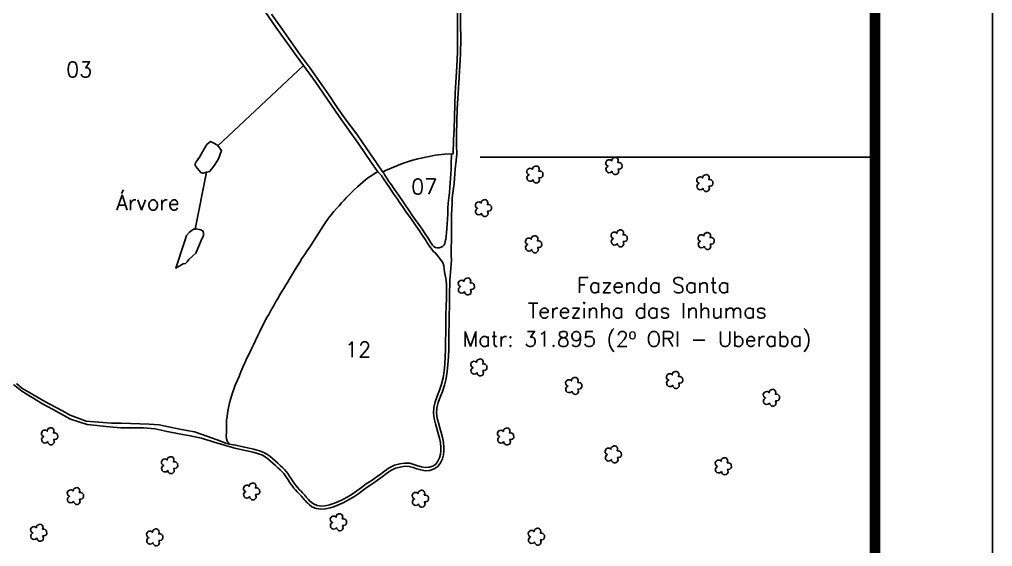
# Model space of a CAD drawing. Extents: x 758742 to 760842, y 7818487 to 7821457.
# Drawn here: x 760013 to 760842, y 7819369 to 7819817 of the extents above; entities that cross this region are included whole.
import ezdxf

# ---------------------------------------------------------------- set-up
doc = ezdxf.new("R2010")
doc.units = 0
doc.header["$MEASUREMENT"] = 0
doc.linetypes.add('CONTINUO', pattern=[0])
doc.linetypes.add('LIN0', pattern=[0])
for name, color, linetype in [('0114000960', 1, 'Continuous'), ('0114000960002', 5, 'Continuous'), ('0114000960003', 5, 'Continuous'), ('0114000960007', 5, 'Continuous'), ('0114000960012', 5, 'Continuous'), ('_SIMBOLO ARVORE', 118, 'Continuous'), ('MALHA', 8, 'Continuous'), ('MARGEM', 5, 'Continuous'), ('RESERVA', 3, 'Continuous'), ('TEXTO CONFRONTANTES', 7, 'Continuous'), ('TEXTO_NUN_TAL', 7, 'Continuous')]:
    doc.layers.add(name, color=color, linetype=linetype)
doc.layers.add('TEXTO_DIVERSOS', color=7, linetype='Continuous', lineweight=5)
doc.styles.add('Simplex', font='simplex.shx')

msp = doc.modelspace()

# ---------------------------------------------------------------- linework, layer by layer
at = {"layer": '0114000960', "flags": 128}
msp.add_lwpolyline([(760008.23, 7819506.49), (760015.36, 7819500.77), (760032.99, 7819489.89), (760041.55, 7819485.33), (760056.68, 7819476.84), (760070.89, 7819472.3), (760089.93, 7819470.31), (760099.67, 7819469.68), (760109.65, 7819469.6), (760119.01, 7819469.45), (760128.94, 7819468.62), (760139.06, 7819466.4), (760149.28, 7819464.48), (760158.68, 7819462.85), (760168.27, 7819460.81), (760171.64, 7819459.74), (760175.58, 7819458.57), (760179.83, 7819457.21), (760184.29, 7819455.86), (760188.66, 7819454.56), (760192.82, 7819453.41), (760196.67, 7819452.35), (760200.47, 7819451.36), (760204.33, 7819450.44), (760208.27, 7819449.6), (760211.96, 7819448.78), (760215.09, 7819448.05), (760217.72, 7819447.26), (760220.26, 7819446.21), (760222.56, 7819444.87), (760224.78, 7819443.31), (760226.91, 7819441.53), (760229.16, 7819439.49), (760231.38, 7819437.47), (760233.44, 7819435.58), (760235.36, 7819433.79), (760237.03, 7819432.17), (760238.37, 7819430.68), (760239.62, 7819429.01), (760240.82, 7819427.16), (760242.04, 7819425.22), (760243.27, 7819423.43), (760244.41, 7819421.7), (760245.68, 7819419.91), (760247.03, 7819418.18), (760248.46, 7819416.64), (760249.87, 7819415.08), (760251.18, 7819413.69), (760252.38, 7819412.44), (760253.38, 7819411.29), (760254.2, 7819410.36), (760254.37, 7819410.33), (760254.91, 7819409.6), (760255.77, 7819408.62), (760256.24, 7819408.09), (760256.66, 7819407.62), (760258.06, 7819406.09), (760258.71, 7819405.41), (760259.88, 7819404.22), (760262.36, 7819402.43), (760265.98, 7819400.79), (760270.01, 7819400.31), (760274, 7819400.6), (760277.9, 7819401.4), (760281.65, 7819402.66), (760285.41, 7819404.21), (760289.36, 7819405.93), (760293.53, 7819408.13), (760297.94, 7819410.84), (760302.13, 7819413.7), (760306.18, 7819416.71), (760310.14, 7819419.56), (760314.18, 7819422.24), (760318.14, 7819424.96), (760321.98, 7819427.74), (760325.72, 7819430.6), (760329.44, 7819433.37), (760333.42, 7819435.23), (760337.58, 7819436.16), (760341.54, 7819436.86), (760345.14, 7819436.74), (760348.37, 7819435.85), (760351.61, 7819434.68), (760355.03, 7819433.69), (760358.69, 7819433.04), (760362.67, 7819433.29), (760366.41, 7819434.58), (760369.55, 7819436.77), (760371.81, 7819439.77), (760373.43, 7819443.12), (760374.29, 7819446.66), (760374.63, 7819449.92), (760374.68, 7819453.21), (760374.33, 7819457.19), (760373.55, 7819461.32), (760372.43, 7819465.47), (760371.19, 7819469.63), (760370.01, 7819473.73), (760368.93, 7819477.88), (760368.42, 7819482.15), (760368.71, 7819486.59), (760369.78, 7819491.06), (760371.44, 7819495.58), (760373.4, 7819500.57), (760375.27, 7819505.92), (760376.67, 7819511.61), (760377.59, 7819517.5), (760378.12, 7819523.58), (760378.47, 7819529.91), (760378.75, 7819536.47), (760378.84, 7819543.38), (760378.94, 7819550.6), (760379.03, 7819557.96), (760379.12, 7819565.37), (760379.35, 7819572.76), (760379.52, 7819579.81), (760379.57, 7819585.95), (760379.62, 7819590.98), (760379.78, 7819595.06), (760380.06, 7819598.69), (760380.42, 7819602.07), (760380.7, 7819605.35), (760380.91, 7819608.79), (760381.02, 7819612.46), (760380.99, 7819616.29), (760380.98, 7819620.15), (760380.99, 7819624.01), (760381.07, 7819627.91), (760381.12, 7819632.15), (760381.15, 7819636.74), (760381.21, 7819641.51), (760381.21, 7819646.33), (760381.26, 7819651.18), (760381.4, 7819656.02), (760381.58, 7819660.74), (760381.81, 7819665.26), (760382.23, 7819669.49), (760382.88, 7819673.59), (760383.33, 7819677.67), (760383.66, 7819681.74), (760384.01, 7819685.72), (760384.31, 7819689.69), (760385, 7819697.09), (760385.37, 7819700.3), (760385.68, 7819702.36), (760385.4, 7819710.12), (760385.53, 7819719.86), (760385.88, 7819741.04), (760387.4, 7819763.27), (760388.78, 7819787.88), (760388.98, 7819800.59), (760388.76, 7819812.81), (760388.86, 7819825.13)], dxfattribs=at)
at = {"layer": '0114000960002', "color": 5}
msp.add_lwpolyline([(760386.19, 7819822.49), (760386.37, 7819811.57), (760386.16, 7819789.45), (760385.63, 7819777.44), (760384.36, 7819754.5), (760383.89, 7819744.76), (760383.43, 7819723.85), (760382.9, 7819714.97), (760382.63, 7819702.92), (760375.15, 7819702.42), (760367.45, 7819701.62), (760352.54, 7819698.6), (760347.14, 7819697.21), (760339.35, 7819694.69), (760324.92, 7819688.66), (760322.79, 7819687.25), (760317.16, 7819695.09), (760309.19, 7819707.01), (760300.42, 7819719.53), (760291.53, 7819731.52), (760283.93, 7819742.24), (760276.8, 7819753.11), (760268.79, 7819764.32), (760260.73, 7819775.76), (760252.32, 7819787.12), (760236.35, 7819809.82), (760227.99, 7819821.77)], dxfattribs=at)
at = {"layer": '0114000960003', "color": 5}
msp.add_lwpolyline([(760010.72, 7819507.26), (760015.39, 7819503.47), (760021.28, 7819499.95), (760028.11, 7819495.92), (760035.07, 7819491.95), (760049.39, 7819484.29), (760056.54, 7819480.28), (760070.21, 7819475.24), (760077.26, 7819474.7), (760084.47, 7819473.99), (760091.79, 7819473.42), (760099.88, 7819473.43), (760107.95, 7819473.33), (760123.78, 7819472.66), (760132.25, 7819472.05), (760140.34, 7819470.39), (760148.5, 7819468.68), (760155.95, 7819467.27), (760162.41, 7819466.19), (760168.03, 7819464.16), (760181.63, 7819459.29), (760189.03, 7819456.45), (760191.79, 7819455.76), (760191.02, 7819457.48), (760190.25, 7819458.22), (760189.63, 7819460.1), (760189.42, 7819462.74), (760189.52, 7819465.4), (760189.67, 7819468.02), (760189.71, 7819470.55), (760189.62, 7819473.14), (760189.7, 7819476.28), (760190.23, 7819478.98), (760190.59, 7819482.06), (760190.99, 7819485.06), (760191.55, 7819488.01), (760192.17, 7819490.85), (760192.91, 7819493.67), (760193.79, 7819496.48), (760194.77, 7819499.43), (760195.86, 7819502.52), (760197.09, 7819505.86), (760198.62, 7819509.56), (760200.27, 7819513.4), (760201.91, 7819517.29), (760203.53, 7819521.18), (760205.26, 7819524.98), (760206.97, 7819528.76), (760206.98, 7819528.79), (760208.8, 7819532.58), (760210.65, 7819536.34), (760212.53, 7819540.12), (760214.32, 7819543.89), (760216.12, 7819547.64), (760217.99, 7819551.47), (760219.8, 7819555.31), (760221.63, 7819559.04), (760223.48, 7819562.62), (760225.52, 7819566.03), (760227.47, 7819569.57), (760229.56, 7819573.03), (760231.41, 7819576.55), (760233.26, 7819579.68), (760235.05, 7819582.68), (760236.75, 7819585.53), (760238.31, 7819588.3), (760239.85, 7819590.86), (760241.49, 7819593.36), (760243.06, 7819595.92), (760244.59, 7819598.62), (760246.44, 7819601.4), (760248.19, 7819604.42), (760250.09, 7819607.41), (760251.96, 7819610.56), (760251.96, 7819610.56), (760253.85, 7819613.71), (760255.92, 7819616.83), (760258.09, 7819619.94), (760260.28, 7819623.12), (760262.35, 7819626.28), (760264.27, 7819629.4), (760266.14, 7819632.46), (760268.18, 7819635.56), (760270.19, 7819638.77), (760272.24, 7819641.92), (760274.38, 7819645.09), (760276.54, 7819648.04), (760278.8, 7819650.9), (760281.03, 7819653.61), (760283.21, 7819656.22), (760285.42, 7819658.62), (760287.57, 7819660.97), (760289.68, 7819663.28), (760291.86, 7819665.63), (760294.05, 7819668.01), (760296.35, 7819670.32), (760298.69, 7819672.54), (760301.05, 7819674.66), (760303.36, 7819676.74), (760305.65, 7819678.74), (760308.03, 7819680.68), (760310.51, 7819682.57), (760313.18, 7819684.47), (760316.11, 7819686.36), (760318.39, 7819687.52), (760313.1, 7819695.22), (760301.76, 7819711.88), (760293.88, 7819723.1), (760285.61, 7819734.51), (760264.98, 7819764.5), (760255.17, 7819777.94), (760182.34, 7819709.68), (760183.17, 7819708.67), (760185.39, 7819705.59), (760182.91, 7819698.49), (760179.85, 7819694.01), (760178.64, 7819692.02), (760176.99, 7819690.01), (760175.18, 7819687.72), (760172.48, 7819687.11), (760162.95, 7819638.82), (760163.58, 7819638.94), (760167.72, 7819638.01), (760169.82, 7819636.98), (760169.98, 7819635.04), (760170.03, 7819633.11), (760168.8, 7819631.09), (760163.57, 7819618.39), (760157.46, 7819612.78), (760156.19, 7819610.86), (760154.73, 7819609.46), (760152.74, 7819609.18), (760146.41, 7819605.6), (760153.86, 7819627.97), (760155.56, 7819633.25), (760158.09, 7819635.99), (760161.61, 7819638.56), (760162.95, 7819638.82), (760172.48, 7819687.11), (760169.33, 7819686.4), (760167.74, 7819686.89), (760166.26, 7819688.65), (760163.49, 7819691.97), (760162.72, 7819693.83), (760163.68, 7819696.11), (760166.49, 7819700.08), (760170.27, 7819706.62), (760172.83, 7819710.68), (760175.91, 7819713.19), (760178.12, 7819712.18), (760182.01, 7819710.08), (760182.34, 7819709.68), (760255.17, 7819777.94), (760248.82, 7819786.64), (760243.2, 7819794.43), (760232.2, 7819809.86), (760222.18, 7819824.28)], dxfattribs=at)
at = {"layer": '0114000960007', "flags": 128}
msp.add_lwpolyline([(760323.47, 7819686.28), (760324.48, 7819684.61), (760326.07, 7819682.08), (760327.93, 7819679.33), (760329.97, 7819676.43), (760332.11, 7819673.37), (760334.36, 7819670.06), (760336.86, 7819666.59), (760339.51, 7819662.71), (760342.28, 7819658.6), (760344.9, 7819654.77), (760347.51, 7819650.97), (760350.32, 7819646.94), (760353.2, 7819642.76), (760356.05, 7819638.66), (760358.73, 7819634.71), (760361.2, 7819630.98), (760363.34, 7819627.61), (760364.97, 7819625.17), (760366.21, 7819623.87), (760367.47, 7819623.09), (760368.97, 7819622.77), (760370.63, 7819622.86), (760372.23, 7819623.32), (760373.54, 7819624), (760374.54, 7819624.97), (760375.35, 7819626.3), (760375.85, 7819628.07), (760376.24, 7819630.17), (760376.5, 7819632.69), (760376.77, 7819635.68), (760377.11, 7819639.16), (760377.45, 7819642.98), (760377.73, 7819647.18), (760377.99, 7819651.61), (760378.16, 7819656.19), (760378.4, 7819660.74), (760378.89, 7819665.27), (760379.32, 7819669.68), (760379.74, 7819674.02), (760380.08, 7819678.17), (760380.35, 7819682.08), (760380.64, 7819685.89), (760380.81, 7819689.72), (760380.88, 7819693.21), (760380.94, 7819695.88), (760380.97, 7819697.69), (760381.02, 7819698.96), (760380.99, 7819699.7), (760381.01, 7819700.38), (760381.02, 7819701.01), (760381.06, 7819702.81), (760375.15, 7819702.42), (760367.45, 7819701.62), (760352.54, 7819698.6), (760347.14, 7819697.21), (760339.35, 7819694.69), (760324.92, 7819688.66), (760322.79, 7819687.25)], close=True, dxfattribs=at)
at = {"layer": '0114000960012'}
msp.add_lwpolyline([(760264.27, 7819629.4), (760262.35, 7819626.28), (760260.28, 7819623.12), (760258.1, 7819619.95), (760255.92, 7819616.83), (760253.85, 7819613.71), (760251.96, 7819610.56), (760250.11, 7819607.44), (760248.19, 7819604.42), (760246.44, 7819601.4), (760244.59, 7819598.62), (760243.06, 7819595.92), (760241.49, 7819593.36), (760239.85, 7819590.86), (760238.31, 7819588.3), (760236.75, 7819585.53), (760235.05, 7819582.68), (760233.25, 7819579.68), (760231.41, 7819576.55), (760229.56, 7819573.03), (760227.47, 7819569.57), (760225.52, 7819566.03), (760223.48, 7819562.62), (760221.63, 7819559.04), (760219.8, 7819555.31), (760217.99, 7819551.47), (760216.12, 7819547.64), (760214.32, 7819543.89), (760212.53, 7819540.12), (760210.65, 7819536.34), (760208.8, 7819532.58), (760206.97, 7819528.76), (760205.26, 7819524.98), (760203.53, 7819521.18), (760201.91, 7819517.29), (760200.27, 7819513.4), (760198.62, 7819509.56), (760197.09, 7819505.86), (760195.86, 7819502.52), (760194.77, 7819499.43), (760193.79, 7819496.48), (760192.91, 7819493.67), (760192.17, 7819490.85), (760191.55, 7819488.01), (760190.99, 7819485.06), (760190.59, 7819482.06), (760190.23, 7819478.98), (760189.7, 7819476.28), (760189.62, 7819473.14), (760189.71, 7819470.55), (760189.67, 7819468.02), (760189.52, 7819465.4), (760189.42, 7819462.74), (760189.63, 7819460.1), (760190.25, 7819458.22), (760191.02, 7819457.48), (760191.79, 7819455.76), (760197.37, 7819454.94), (760201.12, 7819453.96), (760204.92, 7819453.05), (760208.84, 7819452.22), (760212.56, 7819451.39), (760215.78, 7819450.64), (760218.63, 7819449.78), (760221.45, 7819448.61), (760224.01, 7819447.12), (760226.41, 7819445.44), (760228.67, 7819443.55), (760230.96, 7819441.47), (760233.19, 7819439.45), (760235.26, 7819437.54), (760237.2, 7819435.73), (760238.96, 7819434.03), (760240.44, 7819432.38), (760241.82, 7819430.55), (760243.08, 7819428.6), (760244.28, 7819426.69), (760245.49, 7819424.93), (760246.62, 7819423.21), (760247.83, 7819421.51), (760249.08, 7819419.92), (760250.44, 7819418.44), (760251.84, 7819416.9), (760253.12, 7819415.54), (760254.36, 7819414.24), (760255.39, 7819413.06), (760256.19, 7819412.16), (760256.89, 7819411.4), (760257.37, 7819410.87), (760257.78, 7819410.39), (760258.64, 7819409.43), (760259.51, 7819408.5), (760260.65, 7819407.26), (760261.64, 7819406.26), (760263.71, 7819404.76), (760266.71, 7819403.4), (760270.07, 7819403), (760273.63, 7819403.26), (760277.21, 7819404), (760280.71, 7819405.17), (760284.37, 7819406.68), (760288.2, 7819408.35), (760292.2, 7819410.46), (760296.48, 7819413.09), (760300.58, 7819415.89), (760304.6, 7819418.87), (760308.62, 7819421.76), (760312.68, 7819424.46), (760316.6, 7819427.15), (760320.38, 7819429.89), (760324.12, 7819432.76), (760328.07, 7819435.61), (760332.53, 7819437.78), (760337.05, 7819438.78), (760341.35, 7819439.55), (760345.54, 7819439.4), (760349.18, 7819438.41), (760352.44, 7819437.22), (760355.63, 7819436.3), (760358.84, 7819435.74), (760362.14, 7819435.94), (760365.18, 7819436.99), (760367.67, 7819438.73), (760369.51, 7819441.17), (760370.89, 7819444.03), (760371.64, 7819447.12), (760371.95, 7819450.08), (760372, 7819453.11), (760371.67, 7819456.82), (760370.94, 7819460.73), (760369.85, 7819464.74), (760368.62, 7819468.87), (760367.43, 7819473.02), (760366.29, 7819477.38), (760365.73, 7819482.08), (760366.05, 7819486.99), (760367.22, 7819491.83), (760368.94, 7819496.53), (760370.88, 7819501.5), (760372.7, 7819506.68), (760374.04, 7819512.14), (760374.92, 7819517.82), (760375.44, 7819523.77), (760375.79, 7819530.04), (760376.07, 7819536.54), (760376.16, 7819543.42), (760376.26, 7819550.64), (760376.35, 7819557.99), (760376.44, 7819565.43), (760376.67, 7819572.84), (760376.84, 7819579.85), (760376.89, 7819585.98), (760376.94, 7819591.04), (760376.49, 7819595.16), (760375.9, 7819598.09), (760375.58, 7819600.62), (760375.32, 7819602.69), (760374.93, 7819604.77), (760374.73, 7819607.49), (760373.83, 7819610.28), (760371.49, 7819613.2), (760370.13, 7819615.15), (760367.59, 7819618.26), (760365.65, 7819619.95), (760364.51, 7819621.76), (760362.86, 7819623.49), (760361.09, 7819626.15), (760358.95, 7819629.52), (760356.51, 7819633.22), (760353.84, 7819637.14), (760350.99, 7819641.24), (760348.12, 7819645.42), (760345.3, 7819649.45), (760342.69, 7819653.25), (760340.06, 7819657.09), (760337.29, 7819661.2), (760334.67, 7819665.05), (760332.17, 7819668.52), (760329.9, 7819671.84), (760327.77, 7819674.9), (760325.73, 7819677.8), (760323.82, 7819680.61), (760322.2, 7819683.21), (760321.43, 7819684.48), (760318.42, 7819687.46), (760317.76, 7819687.21), (760316.46, 7819686.54), (760315.19, 7819685.77), (760313.18, 7819684.47), (760310.51, 7819682.57), (760308.03, 7819680.68), (760305.65, 7819678.74), (760303.36, 7819676.74), (760301.05, 7819674.66), (760298.69, 7819672.54), (760296.35, 7819670.32), (760294.05, 7819668.01), (760291.86, 7819665.63), (760289.68, 7819663.28), (760287.57, 7819660.97), (760285.42, 7819658.62), (760283.21, 7819656.22), (760281.04, 7819653.62), (760278.8, 7819650.9), (760276.54, 7819648.04), (760274.38, 7819645.09), (760272.24, 7819641.92), (760270.19, 7819638.77), (760268.18, 7819635.56), (760266.14, 7819632.46)], close=True, dxfattribs=at)
at = {"layer": '_SIMBOLO ARVORE', "linetype": 'CONTINUO'}
for points in [[(760517.84, 7819688.01, 0), (760516.59, 7819686.97, 0), (760515.01, 7819686.78, 0), (760513.88, 7819687.22, 0), (760513.08, 7819688.01, 0), (760512.75, 7819688.91, 0), (760512.66, 7819690.24, 0), (760513.09, 7819691.08, 0), (760513.54, 7819691.7, 0), (760514.46, 7819692.32, 0), (760513.88, 7819692.51, 0), (760513.3, 7819692.98, 0), (760512.63, 7819694.04, 0), (760512.51, 7819695.3, 0), (760512.99, 7819696.62, 0), (760513.5, 7819697.09, 0), (760514.43, 7819697.65, 0), (760515.41, 7819697.79, 0), (760516.19, 7819697.67, 0), (760516.81, 7819697.39, 0), (760517.49, 7819696.78, 0), (760517.69, 7819697.94, 0), (760517.86, 7819698.4, 0), (760518.37, 7819699.04, 0), (760519.12, 7819699.32, 0), (760519.85, 7819699.64, 0), (760520.68, 7819699.72, 0), (760521.46, 7819699.61, 0), (760522.09, 7819699.27, 0), (760522.57, 7819698.76, 0), (760522.98, 7819697.95, 0), (760523.14, 7819697.04, 0), (760522.76, 7819695.42, 0), (760523.9, 7819695.44, 0), (760524.83, 7819695.22, 0), (760525.71, 7819694.52, 0), (760526.2, 7819693.96, 0), (760526.34, 7819691.73, 0), (760525.79, 7819690.74, 0), (760525.07, 7819690.08, 0), (760523.93, 7819689.77, 0), (760522.93, 7819689.86, 0), (760523.46, 7819687.78, 0), (760523.22, 7819686.9, 0), (760522.62, 7819686.05, 0), (760521.96, 7819685.53, 0), (760521.02, 7819685.29, 0), (760520.08, 7819685.35, 0), (760519.39, 7819685.55, 0), (760518.59, 7819686.34, 0), (760518.04, 7819687.04, 0), (760517.87, 7819688.12, 0)], [(760450.53, 7819680.73, 0), (760449.28, 7819679.68, 0), (760447.7, 7819679.5, 0), (760446.57, 7819679.94, 0), (760445.77, 7819680.72, 0), (760445.44, 7819681.62, 0), (760445.35, 7819682.95, 0), (760445.78, 7819683.79, 0), (760446.24, 7819684.42, 0), (760447.15, 7819685.03, 0), (760446.57, 7819685.22, 0), (760446, 7819685.69, 0), (760445.32, 7819686.75, 0), (760445.2, 7819688.01, 0), (760445.69, 7819689.33, 0), (760446.2, 7819689.8, 0), (760447.13, 7819690.37, 0), (760448.1, 7819690.5, 0), (760448.88, 7819690.39, 0), (760449.5, 7819690.1, 0), (760450.18, 7819689.5, 0), (760450.38, 7819690.65, 0), (760450.55, 7819691.11, 0), (760451.06, 7819691.75, 0), (760451.81, 7819692.03, 0), (760452.55, 7819692.35, 0), (760453.37, 7819692.43, 0), (760454.15, 7819692.32, 0), (760454.79, 7819691.98, 0), (760455.26, 7819691.47, 0), (760455.67, 7819690.66, 0), (760455.83, 7819689.75, 0), (760455.46, 7819688.14, 0), (760456.59, 7819688.15, 0), (760457.53, 7819687.93, 0), (760458.41, 7819687.23, 0), (760458.9, 7819686.67, 0), (760459.03, 7819684.45, 0), (760458.48, 7819683.45, 0), (760457.76, 7819682.79, 0), (760456.62, 7819682.48, 0), (760455.62, 7819682.57, 0), (760456.15, 7819680.49, 0), (760455.91, 7819679.61, 0), (760455.31, 7819678.76, 0), (760454.65, 7819678.24, 0), (760453.71, 7819678.01, 0), (760452.78, 7819678.06, 0), (760452.08, 7819678.26, 0), (760451.28, 7819679.05, 0), (760450.73, 7819679.76, 0), (760450.57, 7819680.83, 0)], [(760595.24, 7819673.44, 0), (760593.99, 7819672.39, 0), (760592.41, 7819672.21, 0), (760591.28, 7819672.65, 0), (760590.48, 7819673.43, 0), (760590.15, 7819674.34, 0), (760590.06, 7819675.67, 0), (760590.49, 7819676.51, 0), (760590.95, 7819677.13, 0), (760591.86, 7819677.75, 0), (760591.28, 7819677.93, 0), (760590.71, 7819678.4, 0), (760590.03, 7819679.46, 0), (760589.91, 7819680.73, 0), (760590.4, 7819682.04, 0), (760590.91, 7819682.51, 0), (760591.84, 7819683.08, 0), (760592.81, 7819683.21, 0), (760593.59, 7819683.1, 0), (760594.21, 7819682.81, 0), (760594.89, 7819682.21, 0), (760595.09, 7819683.36, 0), (760595.26, 7819683.82, 0), (760595.77, 7819684.46, 0), (760596.52, 7819684.74, 0), (760597.26, 7819685.07, 0), (760598.08, 7819685.14, 0), (760598.86, 7819685.03, 0), (760599.5, 7819684.7, 0), (760599.97, 7819684.19, 0), (760600.38, 7819683.37, 0), (760600.54, 7819682.47, 0), (760600.17, 7819680.85, 0), (760601.3, 7819680.87, 0), (760602.24, 7819680.64, 0), (760603.12, 7819679.94, 0), (760603.61, 7819679.38, 0), (760603.74, 7819677.16, 0), (760603.19, 7819676.16, 0), (760602.47, 7819675.5, 0), (760601.33, 7819675.2, 0), (760600.33, 7819675.28, 0), (760600.86, 7819673.21, 0), (760600.62, 7819672.32, 0), (760600.02, 7819671.48, 0), (760599.36, 7819670.95, 0), (760598.42, 7819670.72, 0), (760597.49, 7819670.78, 0), (760596.79, 7819670.97, 0), (760595.99, 7819671.76, 0), (760595.44, 7819672.47, 0), (760595.28, 7819673.55, 0)], [(760406.78, 7819652.14, 0), (760405.53, 7819651.09, 0), (760403.95, 7819650.91, 0), (760402.82, 7819651.35, 0), (760402.02, 7819652.13, 0), (760401.69, 7819653.04, 0), (760401.6, 7819654.37, 0), (760402.03, 7819655.21, 0), (760402.49, 7819655.83, 0), (760403.4, 7819656.45, 0), (760402.82, 7819656.63, 0), (760402.25, 7819657.1, 0), (760401.57, 7819658.16, 0), (760401.45, 7819659.43, 0), (760401.94, 7819660.74, 0), (760402.45, 7819661.21, 0), (760403.38, 7819661.78, 0), (760404.35, 7819661.91, 0), (760405.14, 7819661.8, 0), (760405.75, 7819661.51, 0), (760406.43, 7819660.91, 0), (760406.63, 7819662.06, 0), (760406.8, 7819662.52, 0), (760407.31, 7819663.16, 0), (760408.06, 7819663.44, 0), (760408.8, 7819663.77, 0), (760409.62, 7819663.84, 0), (760410.4, 7819663.73, 0), (760411.04, 7819663.39, 0), (760411.51, 7819662.89, 0), (760411.92, 7819662.07, 0), (760412.08, 7819661.16, 0), (760411.71, 7819659.55, 0), (760412.84, 7819659.57, 0), (760413.78, 7819659.34, 0), (760414.66, 7819658.64, 0), (760415.15, 7819658.08, 0), (760415.28, 7819655.86, 0), (760414.73, 7819654.86, 0), (760414.01, 7819654.2, 0), (760412.87, 7819653.9, 0), (760411.87, 7819653.98, 0), (760412.4, 7819651.91, 0), (760412.16, 7819651.02, 0), (760411.56, 7819650.18, 0), (760410.9, 7819649.65, 0), (760409.96, 7819649.42, 0), (760409.03, 7819649.48, 0), (760408.33, 7819649.67, 0), (760407.53, 7819650.46, 0), (760406.98, 7819651.17, 0), (760406.82, 7819652.24, 0)], [(760449.41, 7819621.31, 0), (760448.16, 7819620.26, 0), (760446.58, 7819620.08, 0), (760445.45, 7819620.52, 0), (760444.65, 7819621.3, 0), (760444.32, 7819622.2, 0), (760444.23, 7819623.54, 0), (760444.66, 7819624.38, 0), (760445.12, 7819625, 0), (760446.03, 7819625.62, 0), (760445.45, 7819625.8, 0), (760444.88, 7819626.27, 0), (760444.2, 7819627.33, 0), (760444.08, 7819628.6, 0), (760444.57, 7819629.91, 0), (760445.08, 7819630.38, 0), (760446.01, 7819630.95, 0), (760446.98, 7819631.08, 0), (760447.76, 7819630.97, 0), (760448.38, 7819630.68, 0), (760449.06, 7819630.08, 0), (760449.26, 7819631.23, 0), (760449.43, 7819631.69, 0), (760449.94, 7819632.33, 0), (760450.69, 7819632.61, 0), (760451.42, 7819632.94, 0), (760452.25, 7819633.01, 0), (760453.03, 7819632.9, 0), (760453.67, 7819632.56, 0), (760454.14, 7819632.06, 0), (760454.55, 7819631.24, 0), (760454.71, 7819630.33, 0), (760454.34, 7819628.72, 0), (760455.47, 7819628.74, 0), (760456.4, 7819628.51, 0), (760457.29, 7819627.81, 0), (760457.78, 7819627.25, 0), (760457.91, 7819625.03, 0), (760457.36, 7819624.03, 0), (760456.64, 7819623.37, 0), (760455.5, 7819623.07, 0), (760454.5, 7819623.15, 0), (760455.03, 7819621.08, 0), (760454.79, 7819620.19, 0), (760454.19, 7819619.35, 0), (760453.53, 7819618.82, 0), (760452.59, 7819618.59, 0), (760451.66, 7819618.65, 0), (760450.96, 7819618.84, 0), (760450.16, 7819619.63, 0), (760449.61, 7819620.34, 0), (760449.45, 7819621.41, 0)], [(760522.32, 7819626.35, 0), (760521.08, 7819625.31, 0), (760519.49, 7819625.12, 0), (760518.36, 7819625.56, 0), (760517.56, 7819626.35, 0), (760517.23, 7819627.25, 0), (760517.14, 7819628.58, 0), (760517.58, 7819629.42, 0), (760518.03, 7819630.04, 0), (760518.94, 7819630.66, 0), (760518.36, 7819630.85, 0), (760517.79, 7819631.32, 0), (760517.12, 7819632.38, 0), (760517, 7819633.64, 0), (760517.48, 7819634.95, 0), (760517.99, 7819635.43, 0), (760518.92, 7819635.99, 0), (760519.9, 7819636.12, 0), (760520.68, 7819636.01, 0), (760521.3, 7819635.73, 0), (760521.97, 7819635.12, 0), (760522.18, 7819636.28, 0), (760522.35, 7819636.74, 0), (760522.85, 7819637.38, 0), (760523.61, 7819637.65, 0), (760524.34, 7819637.98, 0), (760525.17, 7819638.06, 0), (760525.95, 7819637.94, 0), (760526.58, 7819637.61, 0), (760527.05, 7819637.1, 0), (760527.47, 7819636.29, 0), (760527.63, 7819635.38, 0), (760527.25, 7819633.76, 0), (760528.38, 7819633.78, 0), (760529.32, 7819633.56, 0), (760530.2, 7819632.86, 0), (760530.69, 7819632.3, 0), (760530.82, 7819630.07, 0), (760530.28, 7819629.08, 0), (760529.55, 7819628.41, 0), (760528.41, 7819628.11, 0), (760527.41, 7819628.2, 0), (760527.95, 7819626.12, 0), (760527.7, 7819625.24, 0), (760527.1, 7819624.39, 0), (760526.44, 7819623.86, 0), (760525.5, 7819623.63, 0), (760524.57, 7819623.69, 0), (760523.87, 7819623.89, 0), (760523.07, 7819624.67, 0), (760522.53, 7819625.38, 0), (760522.36, 7819626.46, 0)], [(760596.36, 7819624.11, 0), (760595.11, 7819623.06, 0), (760593.53, 7819622.88, 0), (760592.4, 7819623.32, 0), (760591.6, 7819624.11, 0), (760591.27, 7819625.01, 0), (760591.18, 7819626.34, 0), (760591.61, 7819627.18, 0), (760592.07, 7819627.8, 0), (760592.98, 7819628.42, 0), (760592.4, 7819628.6, 0), (760591.83, 7819629.08, 0), (760591.16, 7819630.14, 0), (760591.03, 7819631.4, 0), (760591.52, 7819632.71, 0), (760592.03, 7819633.18, 0), (760592.96, 7819633.75, 0), (760593.94, 7819633.88, 0), (760594.72, 7819633.77, 0), (760595.33, 7819633.49, 0), (760596.01, 7819632.88, 0), (760596.21, 7819634.04, 0), (760596.39, 7819634.5, 0), (760596.89, 7819635.14, 0), (760597.64, 7819635.41, 0), (760598.38, 7819635.74, 0), (760599.2, 7819635.81, 0), (760599.98, 7819635.7, 0), (760600.62, 7819635.37, 0), (760601.09, 7819634.86, 0), (760601.5, 7819634.04, 0), (760601.66, 7819633.14, 0), (760601.29, 7819631.52, 0), (760602.42, 7819631.54, 0), (760603.36, 7819631.31, 0), (760604.24, 7819630.61, 0), (760604.73, 7819630.06, 0), (760604.86, 7819627.83, 0), (760604.32, 7819626.84, 0), (760603.59, 7819626.17, 0), (760602.45, 7819625.87, 0), (760601.45, 7819625.96, 0), (760601.99, 7819623.88, 0), (760601.74, 7819622.99, 0), (760601.14, 7819622.15, 0), (760600.48, 7819621.62, 0), (760599.54, 7819621.39, 0), (760598.61, 7819621.45, 0), (760597.91, 7819621.65, 0), (760597.11, 7819622.43, 0), (760596.57, 7819623.14, 0), (760596.4, 7819624.22, 0)], [(760392.2, 7819585.43, 0), (760390.95, 7819584.39, 0), (760389.37, 7819584.2, 0), (760388.24, 7819584.64, 0), (760387.44, 7819585.43, 0), (760387.11, 7819586.33, 0), (760387.02, 7819587.66, 0), (760387.45, 7819588.5, 0), (760387.9, 7819589.12, 0), (760388.82, 7819589.74, 0), (760388.24, 7819589.93, 0), (760387.66, 7819590.4, 0), (760386.99, 7819591.46, 0), (760386.87, 7819592.72, 0), (760387.36, 7819594.03, 0), (760387.87, 7819594.51, 0), (760388.8, 7819595.07, 0), (760389.77, 7819595.2, 0), (760390.55, 7819595.09, 0), (760391.17, 7819594.81, 0), (760391.85, 7819594.2, 0), (760392.05, 7819595.36, 0), (760392.22, 7819595.82, 0), (760392.73, 7819596.46, 0), (760393.48, 7819596.73, 0), (760394.21, 7819597.06, 0), (760395.04, 7819597.14, 0), (760395.82, 7819597.02, 0), (760396.45, 7819596.69, 0), (760396.93, 7819596.18, 0), (760397.34, 7819595.37, 0), (760397.5, 7819594.46, 0), (760397.12, 7819592.84, 0), (760398.26, 7819592.86, 0), (760399.19, 7819592.64, 0), (760400.07, 7819591.94, 0), (760400.56, 7819591.38, 0), (760400.7, 7819589.15, 0), (760400.15, 7819588.16, 0), (760399.43, 7819587.49, 0), (760398.29, 7819587.19, 0), (760397.29, 7819587.28, 0), (760397.82, 7819585.2, 0), (760397.58, 7819584.32, 0), (760396.98, 7819583.47, 0), (760396.32, 7819582.94, 0), (760395.38, 7819582.71, 0), (760394.44, 7819582.77, 0), (760393.75, 7819582.97, 0), (760392.95, 7819583.75, 0), (760392.4, 7819584.46, 0), (760392.23, 7819585.54, 0)], [(760402.85, 7819516.48, 0), (760401.61, 7819515.44, 0), (760400.02, 7819515.26, 0), (760398.89, 7819515.69, 0), (760398.09, 7819516.48, 0), (760397.76, 7819517.38, 0), (760397.67, 7819518.71, 0), (760398.11, 7819519.55, 0), (760398.56, 7819520.17, 0), (760399.47, 7819520.79, 0), (760398.89, 7819520.98, 0), (760398.32, 7819521.45, 0), (760397.65, 7819522.51, 0), (760397.53, 7819523.77, 0), (760398.01, 7819525.09, 0), (760398.52, 7819525.56, 0), (760399.45, 7819526.13, 0), (760400.43, 7819526.26, 0), (760401.21, 7819526.15, 0), (760401.83, 7819525.86, 0), (760402.5, 7819525.26, 0), (760402.71, 7819526.41, 0), (760402.88, 7819526.87, 0), (760403.38, 7819527.51, 0), (760404.14, 7819527.79, 0), (760404.87, 7819528.11, 0), (760405.7, 7819528.19, 0), (760406.48, 7819528.08, 0), (760407.11, 7819527.74, 0), (760407.58, 7819527.23, 0), (760408, 7819526.42, 0), (760408.16, 7819525.51, 0), (760407.78, 7819523.9, 0), (760408.91, 7819523.91, 0), (760409.85, 7819523.69, 0), (760410.73, 7819522.99, 0), (760411.22, 7819522.43, 0), (760411.35, 7819520.21, 0), (760410.81, 7819519.21, 0), (760410.08, 7819518.55, 0), (760408.94, 7819518.24, 0), (760407.94, 7819518.33, 0), (760408.48, 7819516.25, 0), (760408.23, 7819515.37, 0), (760407.63, 7819514.52, 0), (760406.97, 7819514, 0), (760406.03, 7819513.77, 0), (760405.1, 7819513.82, 0), (760404.4, 7819514.02, 0), (760403.6, 7819514.81, 0), (760403.06, 7819515.52, 0), (760402.89, 7819516.59, 0)], [(760569.44, 7819505.83, 0), (760568.19, 7819504.79, 0), (760566.61, 7819504.61, 0), (760565.48, 7819505.04, 0), (760564.68, 7819505.83, 0), (760564.35, 7819506.73, 0), (760564.26, 7819508.06, 0), (760564.69, 7819508.9, 0), (760565.15, 7819509.52, 0), (760566.06, 7819510.14, 0), (760565.48, 7819510.33, 0), (760564.91, 7819510.8, 0), (760564.23, 7819511.86, 0), (760564.11, 7819513.12, 0), (760564.6, 7819514.44, 0), (760565.11, 7819514.91, 0), (760566.04, 7819515.48, 0), (760567.01, 7819515.61, 0), (760567.79, 7819515.49, 0), (760568.41, 7819515.21, 0), (760569.09, 7819514.61, 0), (760569.29, 7819515.76, 0), (760569.46, 7819516.22, 0), (760569.97, 7819516.86, 0), (760570.72, 7819517.14, 0), (760571.45, 7819517.46, 0), (760572.28, 7819517.54, 0), (760573.06, 7819517.43, 0), (760573.7, 7819517.09, 0), (760574.17, 7819516.58, 0), (760574.58, 7819515.77, 0), (760574.74, 7819514.86, 0), (760574.37, 7819513.25, 0), (760575.5, 7819513.26, 0), (760576.43, 7819513.04, 0), (760577.32, 7819512.34, 0), (760577.81, 7819511.78, 0), (760577.94, 7819509.56, 0), (760577.39, 7819508.56, 0), (760576.67, 7819507.9, 0), (760575.53, 7819507.59, 0), (760574.53, 7819507.68, 0), (760575.06, 7819505.6, 0), (760574.82, 7819504.72, 0), (760574.22, 7819503.87, 0), (760573.56, 7819503.35, 0), (760572.62, 7819503.12, 0), (760571.69, 7819503.17, 0), (760570.99, 7819503.37, 0), (760570.19, 7819504.16, 0), (760569.64, 7819504.87, 0), (760569.48, 7819505.94, 0)], [(760483.62, 7819500.79, 0), (760482.37, 7819499.74, 0), (760480.79, 7819499.56, 0), (760479.66, 7819500, 0), (760478.86, 7819500.78, 0), (760478.53, 7819501.69, 0), (760478.44, 7819503.02, 0), (760478.87, 7819503.86, 0), (760479.33, 7819504.48, 0), (760480.24, 7819505.1, 0), (760479.66, 7819505.28, 0), (760479.09, 7819505.75, 0), (760478.42, 7819506.81, 0), (760478.29, 7819508.08, 0), (760478.78, 7819509.39, 0), (760479.29, 7819509.86, 0), (760480.22, 7819510.43, 0), (760481.2, 7819510.56, 0), (760481.98, 7819510.45, 0), (760482.59, 7819510.16, 0), (760483.27, 7819509.56, 0), (760483.47, 7819510.71, 0), (760483.65, 7819511.18, 0), (760484.15, 7819511.82, 0), (760484.9, 7819512.09, 0), (760485.64, 7819512.42, 0), (760486.46, 7819512.49, 0), (760487.24, 7819512.38, 0), (760487.88, 7819512.05, 0), (760488.35, 7819511.54, 0), (760488.76, 7819510.72, 0), (760488.93, 7819509.82, 0), (760488.55, 7819508.2, 0), (760489.68, 7819508.22, 0), (760490.62, 7819507.99, 0), (760491.5, 7819507.29, 0), (760491.99, 7819506.73, 0), (760492.12, 7819504.51, 0), (760491.58, 7819503.51, 0), (760490.85, 7819502.85, 0), (760489.71, 7819502.55, 0), (760488.71, 7819502.63, 0), (760489.25, 7819500.56, 0), (760489, 7819499.67, 0), (760488.4, 7819498.83, 0), (760487.74, 7819498.3, 0), (760486.8, 7819498.07, 0), (760485.87, 7819498.13, 0), (760485.17, 7819498.32, 0), (760484.37, 7819499.11, 0), (760483.83, 7819499.82, 0), (760483.66, 7819500.9, 0)], [(760651.89, 7819490.7, 0), (760650.64, 7819489.65, 0), (760649.06, 7819489.47, 0), (760647.93, 7819489.91, 0), (760647.13, 7819490.69, 0), (760646.8, 7819491.6, 0), (760646.71, 7819492.93, 0), (760647.14, 7819493.77, 0), (760647.6, 7819494.39, 0), (760648.51, 7819495.01, 0), (760647.93, 7819495.19, 0), (760647.36, 7819495.66, 0), (760646.68, 7819496.72, 0), (760646.56, 7819497.99, 0), (760647.05, 7819499.3, 0), (760647.56, 7819499.77, 0), (760648.49, 7819500.34, 0), (760649.46, 7819500.47, 0), (760650.24, 7819500.36, 0), (760650.86, 7819500.07, 0), (760651.54, 7819499.47, 0), (760651.74, 7819500.62, 0), (760651.91, 7819501.09, 0), (760652.42, 7819501.73, 0), (760653.17, 7819502, 0), (760653.91, 7819502.33, 0), (760654.73, 7819502.4, 0), (760655.51, 7819502.29, 0), (760656.15, 7819501.96, 0), (760656.62, 7819501.45, 0), (760657.03, 7819500.63, 0), (760657.19, 7819499.73, 0), (760656.82, 7819498.11, 0), (760657.95, 7819498.13, 0), (760658.89, 7819497.9, 0), (760659.77, 7819497.2, 0), (760660.26, 7819496.64, 0), (760660.39, 7819494.42, 0), (760659.84, 7819493.42, 0), (760659.12, 7819492.76, 0), (760657.98, 7819492.46, 0), (760656.98, 7819492.54, 0), (760657.51, 7819490.47, 0), (760657.27, 7819489.58, 0), (760656.67, 7819488.74, 0), (760656.01, 7819488.21, 0), (760655.07, 7819487.98, 0), (760654.14, 7819488.04, 0), (760653.44, 7819488.23, 0), (760652.64, 7819489.02, 0), (760652.09, 7819489.73, 0), (760651.93, 7819490.81, 0)], [(760037.39, 7819457.83, 0), (760036.14, 7819456.79, 0), (760034.56, 7819456.6, 0), (760033.43, 7819457.04, 0), (760032.63, 7819457.83, 0), (760032.3, 7819458.73, 0), (760032.21, 7819460.06, 0), (760032.64, 7819460.9, 0), (760033.1, 7819461.52, 0), (760034.01, 7819462.14, 0), (760033.43, 7819462.33, 0), (760032.86, 7819462.8, 0), (760032.18, 7819463.86, 0), (760032.06, 7819465.12, 0), (760032.55, 7819466.44, 0), (760033.06, 7819466.91, 0), (760033.99, 7819467.48, 0), (760034.96, 7819467.61, 0), (760035.74, 7819467.49, 0), (760036.36, 7819467.21, 0), (760037.04, 7819466.6, 0), (760037.24, 7819467.76, 0), (760037.41, 7819468.22, 0), (760037.92, 7819468.86, 0), (760038.67, 7819469.14, 0), (760039.41, 7819469.46, 0), (760040.23, 7819469.54, 0), (760041.01, 7819469.43, 0), (760041.65, 7819469.09, 0), (760042.12, 7819468.58, 0), (760042.53, 7819467.77, 0), (760042.69, 7819466.86, 0), (760042.32, 7819465.25, 0), (760043.45, 7819465.26, 0), (760044.39, 7819465.04, 0), (760045.27, 7819464.34, 0), (760045.76, 7819463.78, 0), (760045.89, 7819461.55, 0), (760045.34, 7819460.56, 0), (760044.62, 7819459.9, 0), (760043.48, 7819459.59, 0), (760042.48, 7819459.68, 0), (760043.01, 7819457.6, 0), (760042.77, 7819456.72, 0), (760042.17, 7819455.87, 0), (760041.51, 7819455.35, 0), (760040.57, 7819455.11, 0), (760039.64, 7819455.17, 0), (760038.94, 7819455.37, 0), (760038.14, 7819456.16, 0), (760037.59, 7819456.87, 0), (760037.43, 7819457.94, 0)], [(760425.63, 7819457.75, 0), (760424.38, 7819456.7, 0), (760422.8, 7819456.52, 0), (760421.67, 7819456.96, 0), (760420.87, 7819457.74, 0), (760420.54, 7819458.65, 0), (760420.45, 7819459.98, 0), (760420.88, 7819460.82, 0), (760421.33, 7819461.44, 0), (760422.25, 7819462.06, 0), (760421.67, 7819462.24, 0), (760421.09, 7819462.71, 0), (760420.42, 7819463.77, 0), (760420.3, 7819465.04, 0), (760420.78, 7819466.35, 0), (760421.29, 7819466.82, 0), (760422.22, 7819467.39, 0), (760423.2, 7819467.52, 0), (760423.98, 7819467.41, 0), (760424.6, 7819467.12, 0), (760425.28, 7819466.52, 0), (760425.48, 7819467.67, 0), (760425.65, 7819468.13, 0), (760426.16, 7819468.77, 0), (760426.91, 7819469.05, 0), (760427.64, 7819469.38, 0), (760428.47, 7819469.45, 0), (760429.25, 7819469.34, 0), (760429.88, 7819469.01, 0), (760430.36, 7819468.5, 0), (760430.77, 7819467.68, 0), (760430.93, 7819466.78, 0), (760430.55, 7819465.16, 0), (760431.69, 7819465.18, 0), (760432.62, 7819464.95, 0), (760433.5, 7819464.25, 0), (760433.99, 7819463.69, 0), (760434.13, 7819461.47, 0), (760433.58, 7819460.47, 0), (760432.86, 7819459.81, 0), (760431.72, 7819459.51, 0), (760430.72, 7819459.59, 0), (760431.25, 7819457.52, 0), (760431.01, 7819456.63, 0), (760430.41, 7819455.79, 0), (760429.75, 7819455.26, 0), (760428.81, 7819455.03, 0), (760427.87, 7819455.09, 0), (760427.18, 7819455.28, 0), (760426.38, 7819456.07, 0), (760425.83, 7819456.78, 0), (760425.66, 7819457.86, 0)], [(760517.27, 7819442.49, 0), (760516.03, 7819441.45, 0), (760514.45, 7819441.26, 0), (760513.32, 7819441.7, 0), (760512.52, 7819442.49, 0), (760512.19, 7819443.39, 0), (760512.1, 7819444.72, 0), (760512.53, 7819445.56, 0), (760512.98, 7819446.18, 0), (760513.89, 7819446.8, 0), (760513.31, 7819446.98, 0), (760512.74, 7819447.46, 0), (760512.07, 7819448.52, 0), (760511.95, 7819449.78, 0), (760512.43, 7819451.09, 0), (760512.94, 7819451.56, 0), (760513.87, 7819452.13, 0), (760514.85, 7819452.26, 0), (760515.63, 7819452.15, 0), (760516.25, 7819451.87, 0), (760516.92, 7819451.26, 0), (760517.13, 7819452.42, 0), (760517.3, 7819452.88, 0), (760517.8, 7819453.52, 0), (760518.56, 7819453.79, 0), (760519.29, 7819454.12, 0), (760520.12, 7819454.2, 0), (760520.9, 7819454.08, 0), (760521.53, 7819453.75, 0), (760522, 7819453.24, 0), (760522.42, 7819452.42, 0), (760522.58, 7819451.52, 0), (760522.2, 7819449.9, 0), (760523.34, 7819449.92, 0), (760524.27, 7819449.7, 0), (760525.15, 7819449, 0), (760525.64, 7819448.44, 0), (760525.78, 7819446.21, 0), (760525.23, 7819445.22, 0), (760524.51, 7819444.55, 0), (760523.37, 7819444.25, 0), (760522.37, 7819444.34, 0), (760522.9, 7819442.26, 0), (760522.66, 7819441.38, 0), (760522.05, 7819440.53, 0), (760521.39, 7819440, 0), (760520.45, 7819439.77, 0), (760519.52, 7819439.83, 0), (760518.82, 7819440.03, 0), (760518.02, 7819440.81, 0), (760517.48, 7819441.52, 0), (760517.31, 7819442.6, 0)], [(760139.55, 7819433.28, 0), (760138.31, 7819432.24, 0), (760136.72, 7819432.06, 0), (760135.6, 7819432.49, 0), (760134.79, 7819433.28, 0), (760134.46, 7819434.18, 0), (760134.37, 7819435.51, 0), (760134.81, 7819436.35, 0), (760135.26, 7819436.97, 0), (760136.17, 7819437.59, 0), (760135.59, 7819437.78, 0), (760135.02, 7819438.25, 0), (760134.35, 7819439.31, 0), (760134.23, 7819440.57, 0), (760134.71, 7819441.89, 0), (760135.22, 7819442.36, 0), (760136.15, 7819442.93, 0), (760137.13, 7819443.06, 0), (760137.91, 7819442.95, 0), (760138.53, 7819442.66, 0), (760139.2, 7819442.06, 0), (760139.41, 7819443.21, 0), (760139.58, 7819443.67, 0), (760140.08, 7819444.31, 0), (760140.84, 7819444.59, 0), (760141.57, 7819444.91, 0), (760142.4, 7819444.99, 0), (760143.18, 7819444.88, 0), (760143.81, 7819444.54, 0), (760144.28, 7819444.03, 0), (760144.7, 7819443.22, 0), (760144.86, 7819442.31, 0), (760144.48, 7819440.7, 0), (760145.61, 7819440.71, 0), (760146.55, 7819440.49, 0), (760147.43, 7819439.79, 0), (760147.92, 7819439.23, 0), (760148.05, 7819437.01, 0), (760147.51, 7819436.01, 0), (760146.78, 7819435.35, 0), (760145.64, 7819435.04, 0), (760144.64, 7819435.13, 0), (760145.18, 7819433.05, 0), (760144.93, 7819432.17, 0), (760144.33, 7819431.32, 0), (760143.67, 7819430.8, 0), (760142.73, 7819430.57, 0), (760141.8, 7819430.62, 0), (760141.1, 7819430.82, 0), (760140.3, 7819431.61, 0), (760139.76, 7819432.32, 0), (760139.59, 7819433.39, 0)], [(760610.94, 7819432.4, 0), (760609.7, 7819431.36, 0), (760608.11, 7819431.17, 0), (760606.99, 7819431.61, 0), (760606.19, 7819432.4, 0), (760605.85, 7819433.3, 0), (760605.76, 7819434.63, 0), (760606.2, 7819435.47, 0), (760606.65, 7819436.09, 0), (760607.56, 7819436.71, 0), (760606.98, 7819436.89, 0), (760606.41, 7819437.37, 0), (760605.74, 7819438.43, 0), (760605.62, 7819439.69, 0), (760606.1, 7819441, 0), (760606.61, 7819441.48, 0), (760607.54, 7819442.04, 0), (760608.52, 7819442.17, 0), (760609.3, 7819442.06, 0), (760609.92, 7819441.78, 0), (760610.59, 7819441.17, 0), (760610.8, 7819442.33, 0), (760610.97, 7819442.79, 0), (760611.47, 7819443.43, 0), (760612.23, 7819443.7, 0), (760612.96, 7819444.03, 0), (760613.79, 7819444.11, 0), (760614.57, 7819443.99, 0), (760615.2, 7819443.66, 0), (760615.67, 7819443.15, 0), (760616.09, 7819442.33, 0), (760616.25, 7819441.43, 0), (760615.87, 7819439.81, 0), (760617, 7819439.83, 0), (760617.94, 7819439.61, 0), (760618.82, 7819438.91, 0), (760619.31, 7819438.35, 0), (760619.44, 7819436.12, 0), (760618.9, 7819435.13, 0), (760618.17, 7819434.46, 0), (760617.03, 7819434.16, 0), (760616.03, 7819434.25, 0), (760616.57, 7819432.17, 0), (760616.32, 7819431.29, 0), (760615.72, 7819430.44, 0), (760615.06, 7819429.91, 0), (760614.12, 7819429.68, 0), (760613.19, 7819429.74, 0), (760612.49, 7819429.94, 0), (760611.69, 7819430.72, 0), (760611.15, 7819431.43, 0), (760610.98, 7819432.51, 0)], [(760059.4, 7819406.98, 0), (760058.15, 7819405.93, 0), (760056.57, 7819405.75, 0), (760055.44, 7819406.19, 0), (760054.64, 7819406.97, 0), (760054.31, 7819407.87, 0), (760054.22, 7819409.2, 0), (760054.65, 7819410.04, 0), (760055.1, 7819410.67, 0), (760056.02, 7819411.28, 0), (760055.44, 7819411.47, 0), (760054.86, 7819411.94, 0), (760054.19, 7819413, 0), (760054.07, 7819414.26, 0), (760054.56, 7819415.58, 0), (760055.07, 7819416.05, 0), (760056, 7819416.62, 0), (760056.97, 7819416.75, 0), (760057.75, 7819416.64, 0), (760058.37, 7819416.35, 0), (760059.05, 7819415.75, 0), (760059.25, 7819416.9, 0), (760059.42, 7819417.36, 0), (760059.93, 7819418, 0), (760060.68, 7819418.28, 0), (760061.41, 7819418.6, 0), (760062.24, 7819418.68, 0), (760063.02, 7819418.57, 0), (760063.65, 7819418.23, 0), (760064.13, 7819417.72, 0), (760064.54, 7819416.91, 0), (760064.7, 7819416, 0), (760064.32, 7819414.39, 0), (760065.46, 7819414.41, 0), (760066.39, 7819414.18, 0), (760067.28, 7819413.48, 0), (760067.76, 7819412.92, 0), (760067.9, 7819410.7, 0), (760067.35, 7819409.7, 0), (760066.63, 7819409.04, 0), (760065.49, 7819408.73, 0), (760064.49, 7819408.82, 0), (760065.02, 7819406.75, 0), (760064.78, 7819405.86, 0), (760064.18, 7819405.01, 0), (760063.52, 7819404.49, 0), (760062.58, 7819404.26, 0), (760061.64, 7819404.31, 0), (760060.95, 7819404.51, 0), (760060.15, 7819405.3, 0), (760059.6, 7819406.01, 0), (760059.43, 7819407.08, 0)], [(760209.34, 7819410.97, 0), (760208.09, 7819409.92, 0), (760206.51, 7819409.74, 0), (760205.38, 7819410.18, 0), (760204.58, 7819410.96, 0), (760204.25, 7819411.86, 0), (760204.16, 7819413.19, 0), (760204.59, 7819414.04, 0), (760205.05, 7819414.66, 0), (760205.96, 7819415.27, 0), (760205.38, 7819415.46, 0), (760204.81, 7819415.93, 0), (760204.13, 7819416.99, 0), (760204.01, 7819418.25, 0), (760204.5, 7819419.57, 0), (760205.01, 7819420.04, 0), (760205.94, 7819420.61, 0), (760206.91, 7819420.74, 0), (760207.69, 7819420.63, 0), (760208.31, 7819420.34, 0), (760208.99, 7819419.74, 0), (760209.19, 7819420.89, 0), (760209.36, 7819421.35, 0), (760209.87, 7819421.99, 0), (760210.62, 7819422.27, 0), (760211.35, 7819422.59, 0), (760212.18, 7819422.67, 0), (760212.96, 7819422.56, 0), (760213.6, 7819422.22, 0), (760214.07, 7819421.71, 0), (760214.48, 7819420.9, 0), (760214.64, 7819419.99, 0), (760214.27, 7819418.38, 0), (760215.4, 7819418.4, 0), (760216.33, 7819418.17, 0), (760217.22, 7819417.47, 0), (760217.71, 7819416.91, 0), (760217.84, 7819414.69, 0), (760217.29, 7819413.69, 0), (760216.57, 7819413.03, 0), (760215.43, 7819412.72, 0), (760214.43, 7819412.81, 0), (760214.96, 7819410.74, 0), (760214.72, 7819409.85, 0), (760214.12, 7819409.01, 0), (760213.46, 7819408.48, 0), (760212.52, 7819408.25, 0), (760211.59, 7819408.3, 0), (760210.89, 7819408.5, 0), (760210.09, 7819409.29, 0), (760209.54, 7819410, 0), (760209.38, 7819411.07, 0)], [(760353.05, 7819404.74, 0), (760351.8, 7819403.7, 0), (760350.22, 7819403.52, 0), (760349.09, 7819403.95, 0), (760348.29, 7819404.74, 0), (760347.96, 7819405.64, 0), (760347.87, 7819406.97, 0), (760348.3, 7819407.81, 0), (760348.76, 7819408.43, 0), (760349.67, 7819409.05, 0), (760349.09, 7819409.24, 0), (760348.52, 7819409.71, 0), (760347.84, 7819410.77, 0), (760347.72, 7819412.03, 0), (760348.21, 7819413.35, 0), (760348.72, 7819413.82, 0), (760349.65, 7819414.39, 0), (760350.63, 7819414.52, 0), (760351.41, 7819414.41, 0), (760352.02, 7819414.12, 0), (760352.7, 7819413.52, 0), (760352.9, 7819414.67, 0), (760353.07, 7819415.13, 0), (760353.58, 7819415.77, 0), (760354.33, 7819416.05, 0), (760355.07, 7819416.37, 0), (760355.89, 7819416.45, 0), (760356.67, 7819416.34, 0), (760357.31, 7819416, 0), (760357.78, 7819415.49, 0), (760358.19, 7819414.68, 0), (760358.35, 7819413.77, 0), (760357.98, 7819412.16, 0), (760359.11, 7819412.17, 0), (760360.05, 7819411.95, 0), (760360.93, 7819411.25, 0), (760361.42, 7819410.69, 0), (760361.55, 7819408.47, 0), (760361.01, 7819407.47, 0), (760360.28, 7819406.81, 0), (760359.14, 7819406.5, 0), (760358.14, 7819406.59, 0), (760358.67, 7819404.51, 0), (760358.43, 7819403.63, 0), (760357.83, 7819402.78, 0), (760357.17, 7819402.26, 0), (760356.23, 7819402.03, 0), (760355.3, 7819402.08, 0), (760354.6, 7819402.28, 0), (760353.8, 7819403.07, 0), (760353.25, 7819403.78, 0), (760353.09, 7819404.85, 0)], [(760283.26, 7819384.66, 0), (760282.02, 7819383.61, 0), (760280.44, 7819383.43, 0), (760279.31, 7819383.87, 0), (760278.51, 7819384.65, 0), (760278.18, 7819385.56, 0), (760278.09, 7819386.89, 0), (760278.52, 7819387.73, 0), (760278.97, 7819388.35, 0), (760279.88, 7819388.97, 0), (760279.3, 7819389.15, 0), (760278.73, 7819389.62, 0), (760278.06, 7819390.68, 0), (760277.94, 7819391.95, 0), (760278.42, 7819393.26, 0), (760278.93, 7819393.73, 0), (760279.86, 7819394.3, 0), (760280.84, 7819394.43, 0), (760281.62, 7819394.32, 0), (760282.24, 7819394.03, 0), (760282.91, 7819393.43, 0), (760283.12, 7819394.58, 0), (760283.29, 7819395.05, 0), (760283.8, 7819395.68, 0), (760284.55, 7819395.96, 0), (760285.28, 7819396.29, 0), (760286.11, 7819396.36, 0), (760286.89, 7819396.25, 0), (760287.52, 7819395.92, 0), (760287.99, 7819395.41, 0), (760288.41, 7819394.59, 0), (760288.57, 7819393.69, 0), (760288.19, 7819392.07, 0), (760289.33, 7819392.09, 0), (760290.26, 7819391.86, 0), (760291.14, 7819391.16, 0), (760291.63, 7819390.6, 0), (760291.77, 7819388.38, 0), (760291.22, 7819387.38, 0), (760290.5, 7819386.72, 0), (760289.36, 7819386.42, 0), (760288.36, 7819386.5, 0), (760288.89, 7819384.43, 0), (760288.65, 7819383.54, 0), (760288.05, 7819382.7, 0), (760287.38, 7819382.17, 0), (760286.44, 7819381.94, 0), (760285.51, 7819382, 0), (760284.81, 7819382.19, 0), (760284.01, 7819382.98, 0), (760283.47, 7819383.69, 0), (760283.3, 7819384.77, 0)], [(760028.13, 7819375.73, 0), (760026.89, 7819374.69, 0), (760025.3, 7819374.5, 0), (760024.17, 7819374.94, 0), (760023.37, 7819375.73, 0), (760023.04, 7819376.63, 0), (760022.95, 7819377.96, 0), (760023.39, 7819378.8, 0), (760023.84, 7819379.42, 0), (760024.75, 7819380.04, 0), (760024.17, 7819380.22, 0), (760023.6, 7819380.7, 0), (760022.93, 7819381.76, 0), (760022.81, 7819383.02, 0), (760023.29, 7819384.33, 0), (760023.8, 7819384.81, 0), (760024.73, 7819385.37, 0), (760025.71, 7819385.5, 0), (760026.49, 7819385.39, 0), (760027.11, 7819385.11, 0), (760027.78, 7819384.5, 0), (760027.99, 7819385.66, 0), (760028.16, 7819386.12, 0), (760028.66, 7819386.76, 0), (760029.42, 7819387.03, 0), (760030.15, 7819387.36, 0), (760030.98, 7819387.44, 0), (760031.76, 7819387.32, 0), (760032.39, 7819386.99, 0), (760032.86, 7819386.48, 0), (760033.27, 7819385.66, 0), (760033.44, 7819384.76, 0), (760033.06, 7819383.14, 0), (760034.19, 7819383.16, 0), (760035.13, 7819382.94, 0), (760036.01, 7819382.24, 0), (760036.5, 7819381.68, 0), (760036.63, 7819379.45, 0), (760036.09, 7819378.46, 0), (760035.36, 7819377.79, 0), (760034.22, 7819377.49, 0), (760033.22, 7819377.58, 0), (760033.76, 7819375.5, 0), (760033.51, 7819374.62, 0), (760032.91, 7819373.77, 0), (760032.25, 7819373.24, 0), (760031.31, 7819373.01, 0), (760030.38, 7819373.07, 0), (760029.68, 7819373.27, 0), (760028.88, 7819374.05, 0), (760028.34, 7819374.76, 0), (760028.17, 7819375.84, 0)], [(760126.95, 7819371.83, 0), (760125.7, 7819370.78, 0), (760124.12, 7819370.6, 0), (760122.99, 7819371.04, 0), (760122.19, 7819371.82, 0), (760121.86, 7819372.72, 0), (760121.77, 7819374.05, 0), (760122.2, 7819374.89, 0), (760122.66, 7819375.52, 0), (760123.57, 7819376.13, 0), (760122.99, 7819376.32, 0), (760122.42, 7819376.79, 0), (760121.74, 7819377.85, 0), (760121.62, 7819379.11, 0), (760122.11, 7819380.43, 0), (760122.62, 7819380.9, 0), (760123.55, 7819381.47, 0), (760124.52, 7819381.6, 0), (760125.3, 7819381.49, 0), (760125.92, 7819381.2, 0), (760126.6, 7819380.6, 0), (760126.8, 7819381.75, 0), (760126.97, 7819382.21, 0), (760127.48, 7819382.85, 0), (760128.23, 7819383.13, 0), (760128.96, 7819383.45, 0), (760129.79, 7819383.53, 0), (760130.57, 7819383.42, 0), (760131.21, 7819383.08, 0), (760131.68, 7819382.57, 0), (760132.09, 7819381.76, 0), (760132.25, 7819380.85, 0), (760131.88, 7819379.24, 0), (760133.01, 7819379.25, 0), (760133.94, 7819379.03, 0), (760134.83, 7819378.33, 0), (760135.32, 7819377.77, 0), (760135.45, 7819375.55, 0), (760134.9, 7819374.55, 0), (760134.18, 7819373.89, 0), (760133.04, 7819373.58, 0), (760132.04, 7819373.67, 0), (760132.57, 7819371.6, 0), (760132.33, 7819370.71, 0), (760131.73, 7819369.86, 0), (760131.07, 7819369.34, 0), (760130.13, 7819369.11, 0), (760129.2, 7819369.16, 0), (760128.5, 7819369.36, 0), (760127.7, 7819370.15, 0), (760127.15, 7819370.86, 0), (760126.99, 7819371.93, 0)], [(760451.86, 7819372.38, 0), (760450.62, 7819371.34, 0), (760449.04, 7819371.16, 0), (760447.91, 7819371.59, 0), (760447.11, 7819372.38, 0), (760446.78, 7819373.28, 0), (760446.69, 7819374.61, 0), (760447.12, 7819375.45, 0), (760447.57, 7819376.07, 0), (760448.48, 7819376.69, 0), (760447.9, 7819376.88, 0), (760447.33, 7819377.35, 0), (760446.66, 7819378.41, 0), (760446.54, 7819379.67, 0), (760447.02, 7819380.99, 0), (760447.53, 7819381.46, 0), (760448.46, 7819382.03, 0), (760449.44, 7819382.16, 0), (760450.22, 7819382.04, 0), (760450.84, 7819381.76, 0), (760451.51, 7819381.16, 0), (760451.72, 7819382.31, 0), (760451.89, 7819382.77, 0), (760452.39, 7819383.41, 0), (760453.15, 7819383.69, 0), (760453.88, 7819384.01, 0), (760454.71, 7819384.09, 0), (760455.49, 7819383.98, 0), (760456.12, 7819383.64, 0), (760456.59, 7819383.13, 0), (760457.01, 7819382.32, 0), (760457.17, 7819381.41, 0), (760456.79, 7819379.8, 0), (760457.93, 7819379.81, 0), (760458.86, 7819379.59, 0), (760459.74, 7819378.89, 0), (760460.23, 7819378.33, 0), (760460.37, 7819376.11, 0), (760459.82, 7819375.11, 0), (760459.1, 7819374.45, 0), (760457.96, 7819374.14, 0), (760456.96, 7819374.23, 0), (760457.49, 7819372.15, 0), (760457.25, 7819371.27, 0), (760456.64, 7819370.42, 0), (760455.98, 7819369.9, 0), (760455.04, 7819369.67, 0), (760454.11, 7819369.72, 0), (760453.41, 7819369.92, 0), (760452.61, 7819370.71, 0), (760452.07, 7819371.42, 0), (760451.9, 7819372.49, 0)]]:
    msp.add_polyline3d(points, dxfattribs=at)
at = {"layer": 'MALHA', "linetype": 'ByBlock'}
msp.add_lwpolyline([(760405.44, 7819700), (760741.72, 7819700)], dxfattribs=at)
at = {"layer": 'MARGEM', "color": 174, "linetype": 'LIN0', "flags": 128}
msp.add_lwpolyline([(760841.72, 7818486.58), (760841.72, 7821456.58), (758741.72, 7821456.58), (758741.72, 7818486.58)], close=True, dxfattribs=at)
at = {"layer": 'MARGEM', "color": 174, "linetype": 'LIN0', "const_width": 9.09}
msp.add_lwpolyline([(760741.72, 7819700), (760741.72, 7820700)], dxfattribs=at)
at = {"layer": 'MARGEM', "color": 174, "linetype": 'LIN0', "const_width": 9.09, "flags": 128}
msp.add_lwpolyline([(760000, 7818820.97), (760741.72, 7818820.97), (760741.72, 7819700)], dxfattribs=at)
at = {"layer": 'RESERVA', "linetype": 'CONTINUO', "flags": 128}
for points in [[(760175.18, 7819687.72), (760176.99, 7819690.01), (760178.64, 7819692.02), (760179.85, 7819694.01), (760182.91, 7819698.49), (760185.39, 7819705.59), (760183.17, 7819708.67), (760182.01, 7819710.08), (760178.12, 7819712.18), (760175.91, 7819713.19), (760172.83, 7819710.68), (760170.27, 7819706.62), (760166.49, 7819700.08), (760163.68, 7819696.11), (760162.72, 7819693.83), (760163.49, 7819691.97), (760166.26, 7819688.65), (760167.74, 7819686.89), (760169.33, 7819686.4)], [(760146.41, 7819605.6), (760152.74, 7819609.18), (760154.73, 7819609.46), (760156.19, 7819610.86), (760157.46, 7819612.78), (760163.57, 7819618.39), (760168.8, 7819631.09), (760170.03, 7819633.11), (760169.98, 7819635.04), (760169.82, 7819636.98), (760167.72, 7819638.01), (760163.58, 7819638.94), (760161.61, 7819638.56), (760158.09, 7819635.99), (760155.56, 7819633.25), (760153.86, 7819627.97)]]:
    msp.add_lwpolyline(points, close=True, dxfattribs=at)

# ---------------------------------------------------------------- texts
at = {"layer": 'TEXTO CONFRONTANTES', "linetype": 'ByBlock', "style": 'Simplex'}
for s, p in [('Fazenda Santa', (760487.94, 7819584.47)), ('Terezinha das Inhumas', (760446.15, 7819562.81)), ('Matr: 31.895 (2º ORI - Uberaba)', (760390.59, 7819538.67))]:
    msp.add_text(s, height=13, dxfattribs=at).set_placement(p)
at = {"layer": 'TEXTO_DIVERSOS', "linetype": 'Continuous', "style": 'Simplex'}
msp.add_text('Árvore', height=13, dxfattribs=at).set_placement((760095.65, 7819654.85))
at = {"layer": 'TEXTO_NUN_TAL', "linetype": 'Continuous', "style": 'Simplex'}
for s, p in [('03', (760053.04, 7819768.1)), ('07', (760346.82, 7819668.41)), ('12', (760290.49, 7819529.72))]:
    msp.add_text(s, height=13, dxfattribs=at).set_placement(p)

doc.saveas('drawing.dxf')
